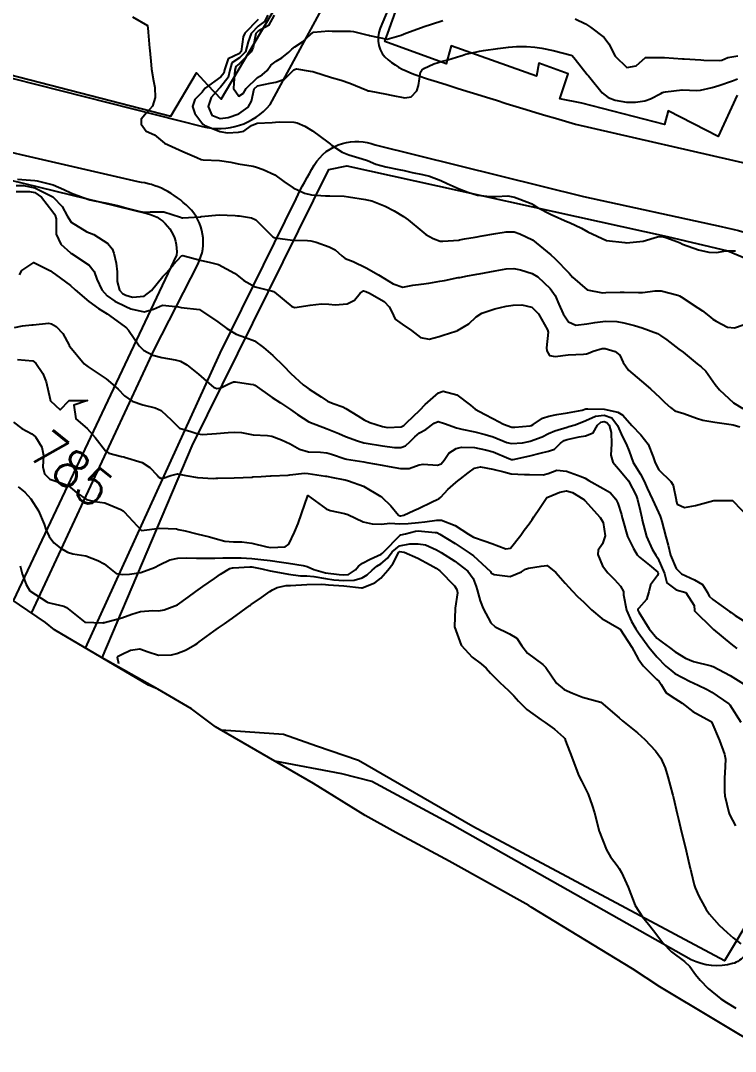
# Model space of a CAD drawing. Header units: metres. Extents: x 307586 to 320046, y 7427249 to 7434250.
# Drawn here: x 316864.5 to 316941.9, y 7432061.4 to 7432173.1 of the extents above; entities that cross this region are included whole.
import ezdxf
from ezdxf.enums import TextEntityAlignment as Align

# ---------------------------------------------------------------- set-up
doc = ezdxf.new("R2010")
doc.units = ezdxf.units.M
doc.header["$MEASUREMENT"] = 0
for name, color, linetype in [('Area', 45, 'Continuous'), ('Cotas', 45, 'Continuous'), ('Curvas de Nivel 1m', 11, 'Continuous'), ('Curvas de Nivel 5m', 15, 'Continuous'), ('Edificações', 30, 'Continuous'), ('Vias Primárias', 230, 'Continuous')]:
    doc.layers.add(name, color=color, linetype=linetype)
doc.styles.add('Style-STANDARD', font='STANDARD.shx')

msp = doc.modelspace()

# ---------------------------------------------------------------- linework, layer by layer
at = {"layer": 'Area'}
msp.add_polyline3d([(316945.45, 7432061.39, 787.62), (316933.74, 7432068.39, 788.11), (316930.81, 7432070.34, 789.37), (316919.82, 7432077.01, 794.16), (316919.57, 7432077.2, 793.69), (316910.91, 7432082, 788.7), (316905.15, 7432085.11, 788.61), (316901.81, 7432086.94, 788.56), (316896.23, 7432090.43, 788.7), (316890.65, 7432093.62, 788.67), (316885.62, 7432096.57, 799.94), (316883, 7432098.5, 793.46), (316879.37, 7432100.63, 793.47), (316878.35, 7432101.06, 793.49), (316868.17, 7432107.07, 786.83), (316867.17, 7432107.86, 786.81), (316861.5, 7432111.7, 789.19)], dxfattribs=at)
at = {"layer": 'Curvas de Nivel 1m', "flags": 128}
for points, elevation in [([(316891.27, 7432173.68), (316890.92, 7432173), (316890.23, 7432172.49), (316889.46, 7432171.7), (316889.15, 7432170.77), (316888.84, 7432169.71), (316888.19, 7432169.04), (316887.39, 7432168.51), (316887.14, 7432167.73), (316886.98, 7432166.91), (316886.15, 7432165.88), (316886, 7432165.74), (316885.15, 7432164.74), (316884.82, 7432163.76), (316885.19, 7432162.83), (316886.11, 7432162.49), (316886.96, 7432162.58), (316888.12, 7432162.98), (316889.14, 7432163.7), (316889.49, 7432164.34), (316889.81, 7432165.7), (316890.16, 7432166.03), (316891.54, 7432166.3), (316892.16, 7432166.42), (316893.08, 7432166.75), (316893.98, 7432167.65), (316894.08, 7432167.75), (316894.17, 7432167.8), (316894.38, 7432167.85), (316895.88, 7432167.62), (316896.12, 7432167.57), (316896.17, 7432167.56), (316896.25, 7432167.54), (316898.17, 7432166.93), (316899.21, 7432166.63), (316900.16, 7432166.3), (316901.99, 7432165.55), (316902.15, 7432165.49), (316902.24, 7432165.46), (316904.15, 7432165.13), (316904.65, 7432165.02), (316906.14, 7432164.72), (316906.8, 7432164.84), (316907.42, 7432165.49), (316907.6, 7432166.04), (316907.83, 7432167.48), (316907.95, 7432167.7), (316908.18, 7432167.89), (316909.26, 7432168.39), (316910.19, 7432168.7), (316910.79, 7432168.85), (316912.2, 7432169.26), (316912.33, 7432169.3), (316912.7, 7432169.43), (316913.91, 7432169.71), (316914.21, 7432169.76), (316914.63, 7432169.83), (316916.21, 7432170.06), (316917.36, 7432170.22), (316918.21, 7432170.28), (316919.3, 7432170.26), (316920.21, 7432170.19), (316920.96, 7432170.08), (316922.21, 7432169.83), (316924.15, 7432169.35), (316924.2, 7432169.33), (316924.23, 7432169.32), (316924.26, 7432169.29), (316924.57, 7432168.92), (316925.9, 7432167.26), (316926.02, 7432167.11), (316926.17, 7432166.91), (316927.51, 7432165.25), (316928.15, 7432164.75), (316928.92, 7432164.45), (316930.14, 7432164.25), (316931.11, 7432164.23), (316932.14, 7432164.38), (316932.74, 7432164.59), (316933.86, 7432165.17), (316934.04, 7432165.28), (316934.15, 7432165.33), (316934.36, 7432165.37), (316936.16, 7432165.6), (316937.76, 7432165.52), (316938.16, 7432165.53), (316939.42, 7432165.84), (316940.16, 7432166.04), (316941.64, 7432166.55), (316942.17, 7432166.77)], 776), ([(316876.62, 7432173.48), (316878.23, 7432172.57), (316878.3, 7432171.92), (316878.31, 7432171.84), (316878.46, 7432170.1), (316878.48, 7432169.84), (316878.63, 7432168.28), (316878.67, 7432167.83), (316878.88, 7432166.55), (316879.04, 7432165.83), (316879.06, 7432164.75), (316878.77, 7432163.83), (316878.12, 7432163.08), (316877.56, 7432162.4), (316877.55, 7432161.85), (316878.09, 7432161.09), (316878.98, 7432160.72), (316880.07, 7432159.81), (316882.06, 7432158.89), (316883.59, 7432158.24), (316884.06, 7432158.03), (316884.27, 7432157.99), (316886.05, 7432157.93), (316887.28, 7432157.73), (316888.05, 7432157.57), (316889.67, 7432157.31), (316890.05, 7432157.21), (316890.77, 7432156.95), (316892.04, 7432156.38), (316893.02, 7432155.66), (316894.02, 7432154.95), (316895.25, 7432154.39), (316896.01, 7432154.21), (316897.52, 7432154.09), (316898.01, 7432154.09), (316899.54, 7432154.05), (316900.01, 7432153.99), (316901.86, 7432153.7), (316902, 7432153.68), (316902.55, 7432153.54), (316904, 7432152.99), (316904.96, 7432152.48), (316905.99, 7432151.86), (316906.49, 7432151.49), (316907.97, 7432150.25), (316908.41, 7432149.91), (316909.18, 7432149.46), (316909.96, 7432149.18), (316910.24, 7432149.17), (316911.96, 7432149.31), (316912.06, 7432149.33), (316912.6, 7432149.42), (316913.75, 7432149.63), (316913.97, 7432149.66), (316914.27, 7432149.71), (316915.97, 7432150.03), (316917.12, 7432150.21), (316917.97, 7432150.2), (316918.6, 7432149.98), (316919.96, 7432149.33), (316921.94, 7432147.7), (316922.37, 7432147.31), (316923.92, 7432145.73), (316924.11, 7432145.49), (316924.28, 7432145.28), (316925.89, 7432143.92), (316927.54, 7432143.59), (316927.89, 7432143.61), (316929.45, 7432143.66), (316929.89, 7432143.66), (316931.46, 7432143.62), (316931.89, 7432143.64), (316933.24, 7432143.82), (316933.89, 7432143.82), (316935.71, 7432143.32), (316935.88, 7432143.25), (316936.07, 7432143.14), (316937.87, 7432141.95), (316938.38, 7432141.63), (316939.08, 7432141.1), (316939.51, 7432140.75), (316939.86, 7432140.51), (316941.08, 7432139.85), (316941.85, 7432139.8), (316942.79, 7432140.13)], 778), ([(316890.24, 7432173.19), (316888.77, 7432171.71), (316888.6, 7432171.33), (316888.39, 7432169.72), (316888.19, 7432169.52), (316886.99, 7432168.93), (316886.58, 7432167.74), (316886.51, 7432167.4), (316886.17, 7432166.99), (316884.5, 7432165.76), (316884.33, 7432165.59), (316884.15, 7432165.34), (316883.37, 7432164.55), (316883.13, 7432163.78), (316883.36, 7432163.02), (316884.11, 7432161.99), (316884.22, 7432161.88), (316884.39, 7432161.77), (316886.09, 7432161.07), (316886.9, 7432160.93), (316888.09, 7432160.98), (316888.69, 7432161.12), (316889.52, 7432161.7), (316890.11, 7432161.97), (316891.73, 7432162.05), (316892.11, 7432162.07), (316892.54, 7432162.1), (316894.11, 7432162.07), (316894.46, 7432162), (316895.27, 7432161.63), (316896.1, 7432161.13), (316897.77, 7432159.91), (316898.07, 7432159.68), (316898.12, 7432159.65), (316898.17, 7432159.6), (316899.32, 7432158.83), (316900.07, 7432158.55), (316901.49, 7432158.12), (316902.06, 7432157.91), (316902.98, 7432157.54), (316904.05, 7432157.23), (316905.49, 7432156.95), (316906.05, 7432156.83), (316906.91, 7432156.62), (316908.04, 7432156.42), (316908.8, 7432156.23), (316910.04, 7432155.74), (316910.71, 7432155.44), (316912.02, 7432154.87), (316912.95, 7432154.49), (316914.01, 7432154.17), (316915.38, 7432154.02), (316916.01, 7432154.04), (316917.29, 7432154.09), (316918.01, 7432153.97), (316919.64, 7432153.34), (316919.89, 7432153.22), (316920, 7432153.16), (316920.5, 7432152.83), (316921.99, 7432152.06), (316923.76, 7432151.29), (316923.98, 7432151.2), (316925.28, 7432150.58), (316925.97, 7432150.21), (316927.96, 7432149.24), (316929.96, 7432149.03), (316930.15, 7432149.02), (316931.96, 7432149.19), (316933.51, 7432149.64), (316933.97, 7432149.68), (316934.39, 7432149.59), (316935.59, 7432149.15), (316935.96, 7432148.99), (316936.23, 7432148.86), (316937.95, 7432148.24), (316939.07, 7432147.98), (316939.95, 7432147.97), (316940.89, 7432148.14), (316941.95, 7432148.12)], 777), ([(316864.15, 7432155.89), (316866.03, 7432155.76), (316866.28, 7432155.72), (316868.02, 7432155.28), (316869.18, 7432154.78), (316870.01, 7432154.39), (316871.28, 7432153.92), (316872, 7432153.67), (316872.32, 7432153.59), (316874, 7432153.25), (316875.14, 7432153.01), (316875.99, 7432152.77), (316877.43, 7432152.4), (316877.99, 7432152.33), (316878.52, 7432152.36), (316879.99, 7432152.36), (316881.81, 7432151.79), (316881.98, 7432151.72), (316882.07, 7432151.7), (316883.29, 7432151.78), (316883.93, 7432151.83), (316883.98, 7432151.83), (316884.05, 7432151.84), (316885.99, 7432152.03), (316887.75, 7432151.96), (316887.99, 7432151.94), (316888.19, 7432151.92), (316889.52, 7432151.7), (316889.98, 7432151.48), (316891.81, 7432149.67), (316891.95, 7432149.57), (316892.08, 7432149.54), (316893.95, 7432149.29), (316895.57, 7432149.25), (316895.95, 7432149.22), (316896.5, 7432149.07), (316897.94, 7432148.58), (316898.59, 7432148.24), (316899.31, 7432147.58), (316899.67, 7432147.31), (316899.93, 7432147.21), (316900.52, 7432146.97), (316901.92, 7432146.3), (316903.28, 7432145.54), (316903.91, 7432145.15), (316904.86, 7432144.56), (316905.89, 7432144.2), (316906.99, 7432144.4), (316907.9, 7432144.54), (316908.72, 7432144.65), (316909.9, 7432144.85), (316910.41, 7432144.94), (316911.91, 7432145.23), (316912.08, 7432145.26), (316912.91, 7432145.42), (316913.75, 7432145.58), (316913.91, 7432145.61), (316914.17, 7432145.66), (316915.92, 7432145.98), (316917.11, 7432146.18), (316917.92, 7432146.21), (316918.66, 7432146.09), (316919.92, 7432145.69), (316920.52, 7432145.32), (316921.89, 7432144.05), (316922.41, 7432143.3), (316922.82, 7432142.35), (316923.27, 7432141.3), (316923.85, 7432140.43), (316924.67, 7432140.1), (316925.85, 7432140.23), (316926.72, 7432140.38), (316927.86, 7432140.52), (316929.1, 7432140.47), (316929.85, 7432140.33), (316931, 7432140.05), (316931.85, 7432139.81), (316933.49, 7432139.17), (316933.84, 7432138.98), (316934.5, 7432138.5), (316935.82, 7432137.5), (316936.28, 7432137.14), (316937.8, 7432135.9), (316938.24, 7432135.56), (316938.74, 7432135.11), (316939.77, 7432133.67), (316940.24, 7432133.09), (316941.75, 7432131.65), (316942.75, 7432131.06)], 779), ([(316864.01, 7432154.55), (316865.44, 7432154.56), (316866.01, 7432154.45), (316866.74, 7432153.97), (316867.99, 7432152.35), (316868.14, 7432152.12), (316868.24, 7432151.96), (316868.33, 7432151.6), (316868.34, 7432149.95), (316868.84, 7432148.85), (316869.88, 7432147.93), (316869.91, 7432147.91), (316869.93, 7432147.9), (316870, 7432147.86), (316871.92, 7432146.59), (316872.44, 7432145.9), (316872.74, 7432145.07), (316873.27, 7432143.9), (316873.88, 7432143.26), (316874.69, 7432142.69), (316875.87, 7432142.09), (316876.43, 7432141.85), (316877.86, 7432141.53), (316878.89, 7432141.82), (316879.87, 7432142.25), (316881.59, 7432142.07), (316881.87, 7432142), (316883.86, 7432141.77), (316885.84, 7432140.46), (316886.85, 7432139.73), (316887.83, 7432139.1), (316888.85, 7432138.73), (316889.82, 7432138.37), (316890.82, 7432137.68), (316891.8, 7432136.78), (316892.96, 7432135.66), (316893.78, 7432134.86), (316895.11, 7432133.63), (316895.48, 7432133.35), (316895.76, 7432133.16), (316897.05, 7432132.31), (316897.75, 7432131.85), (316897.91, 7432131.76), (316898.35, 7432131.59), (316899.39, 7432131.23), (316899.74, 7432131.06), (316901.03, 7432130.25), (316901.73, 7432129.82), (316902.32, 7432129.54), (316903.72, 7432129.1), (316904.23, 7432129.01), (316905.72, 7432129.05), (316906.01, 7432129.2), (316906.31, 7432129.49), (316907.03, 7432130.19), (316907.74, 7432130.88), (316908.33, 7432131.47), (316909.76, 7432132.76), (316910.26, 7432132.94), (316911.75, 7432132.53), (316913.24, 7432131.42), (316913.74, 7432130.99), (316914.77, 7432130.43), (316915.73, 7432129.95), (316916.81, 7432129.37), (316917.72, 7432129.04), (316918.05, 7432129.02), (316919.72, 7432129.18), (316919.84, 7432129.21), (316920.04, 7432129.33), (316921.04, 7432130.01), (316921.73, 7432130.24), (316922.61, 7432130.42), (316923.74, 7432130.6), (316925.34, 7432130.86), (316925.74, 7432131), (316925.97, 7432131.03), (316927.74, 7432130.99), (316929.19, 7432130.67), (316929.73, 7432130.32), (316930.73, 7432129.2), (316931.71, 7432128.21), (316932.51, 7432127.18), (316933.03, 7432125.83), (316933.25, 7432125.17), (316933.66, 7432124.42), (316934.96, 7432123.15), (316935.22, 7432122.73), (316935.52, 7432121.14), (316935.53, 7432121.05), (316935.62, 7432120.67), (316936.42, 7432120.33), (316937.62, 7432120.55), (316939.62, 7432121.09), (316941.62, 7432121.07), (316943.6, 7432119.05)], 781), ([(316864.36, 7432145.55), (316864.62, 7432146), (316865.92, 7432146.89), (316867.72, 7432145.96), (316867.91, 7432145.82), (316868.27, 7432145.59), (316869.89, 7432144.37), (316870.39, 7432143.92), (316871.87, 7432142.64), (316872.94, 7432141.9), (316873.85, 7432141.3), (316875.72, 7432139.98), (316875.83, 7432139.91), (316875.9, 7432139.86), (316876.16, 7432139.53), (316877.35, 7432137.84), (316877.81, 7432137.39), (316878.81, 7432136.83), (316879.8, 7432136.57), (316881.25, 7432136.34), (316881.8, 7432136.19), (316882.51, 7432135.78), (316883.78, 7432134.78), (316884.93, 7432133.75), (316885.38, 7432133.37), (316885.76, 7432133.22), (316886.19, 7432133.3), (316887.06, 7432133.73), (316887.56, 7432133.93), (316887.77, 7432133.93), (316889.41, 7432133.7), (316889.72, 7432133.65), (316889.76, 7432133.63), (316889.88, 7432133.57), (316891.75, 7432132.26), (316892.64, 7432131.66), (316893.73, 7432130.93), (316894.5, 7432130.42), (316895.72, 7432129.62), (316897.71, 7432128.85), (316898.96, 7432128.33), (316899.7, 7432128.03), (316900.98, 7432127.56), (316901.69, 7432127.34), (316901.95, 7432127.29), (316903.69, 7432127.02), (316905.01, 7432126.83), (316905.69, 7432126.81), (316906.19, 7432126.99), (316906.7, 7432127.49), (316907.19, 7432127.99), (316907.71, 7432128.4), (316908.39, 7432128.79), (316909.31, 7432129.46), (316909.72, 7432129.65), (316910.42, 7432129.44), (316911.72, 7432128.97), (316912.31, 7432128.83), (316913.71, 7432128.53), (316914.84, 7432128.25), (316915.7, 7432127.99), (316917.18, 7432127.37), (316917.69, 7432127.25), (316918.88, 7432127.34), (316919.56, 7432127.46), (316919.7, 7432127.5), (316921.02, 7432128), (316921.71, 7432128.34), (316922.38, 7432128.64), (316923.72, 7432129.04), (316923.91, 7432129.09), (316924.57, 7432129.28), (316925.73, 7432129.76), (316926.77, 7432130.21), (316927.73, 7432130.32), (316928.56, 7432130.05), (316929.18, 7432129.22), (316929.7, 7432127.99), (316930.12, 7432127.21), (316930.45, 7432126.44), (316930.85, 7432125.2), (316931.65, 7432123.92), (316932.06, 7432123.19), (316932.4, 7432122.41), (316932.96, 7432121.18), (316933.61, 7432119.78), (316933.81, 7432119.37), (316933.88, 7432119.17), (316933.96, 7432118.8), (316934.41, 7432117.16), (316934.65, 7432116.24), (316934.93, 7432115.15), (316935.53, 7432113.71), (316936.12, 7432113.13), (316937.52, 7432112.49), (316938.38, 7432111.98), (316938.94, 7432111.1), (316939.12, 7432110.72), (316939.5, 7432110.37), (316941.32, 7432109.07), (316941.48, 7432108.95), (316941.91, 7432108.63), (316943.46, 7432107.66)], 782), ([(316863.83, 7432139.82), (316864.69, 7432140), (316865.71, 7432140.11), (316865.84, 7432140.12), (316867.51, 7432140.29), (316867.84, 7432140.24), (316868.35, 7432139.95), (316869.06, 7432139.17), (316869.73, 7432137.93), (316869.76, 7432137.87), (316869.81, 7432137.77), (316871.36, 7432135.91), (316871.79, 7432135.56), (316872.78, 7432134.9), (316873.77, 7432134.25), (316874.24, 7432133.88), (316875.04, 7432133.16), (316875.75, 7432132.44), (316876.57, 7432131.85), (316877.74, 7432131.45), (316879.05, 7432131.14), (316879.73, 7432130.83), (316880.83, 7432129.8), (316881.7, 7432128.94), (316882.93, 7432128.55), (316883.7, 7432128.32), (316884.18, 7432128.25), (316885.7, 7432128.35), (316886.99, 7432128.44), (316887.7, 7432128.49), (316888.43, 7432128.44), (316889.7, 7432128.21), (316891.24, 7432128.13), (316891.7, 7432128.06), (316892.76, 7432127.66), (316893.69, 7432127.21), (316894.71, 7432126.66), (316895.68, 7432126.37), (316896.97, 7432126.31), (316897.68, 7432126.24), (316898.17, 7432126.09), (316899.67, 7432125.6), (316899.81, 7432125.57), (316901.67, 7432125.26), (316902.02, 7432125.2), (316903.66, 7432124.9), (316904.41, 7432124.77), (316905.66, 7432124.56), (316906.59, 7432124.56), (316907.66, 7432124.94), (316908.12, 7432125.02), (316909.66, 7432124.91), (316910.07, 7432125.04), (316910.4, 7432125.44), (316910.88, 7432126.23), (316911.69, 7432126.73), (316912.26, 7432126.86), (316913.69, 7432126.81), (316914.88, 7432126.59), (316915.68, 7432126.35), (316917.41, 7432125.63), (316917.67, 7432125.54), (316917.86, 7432125.54), (316919.68, 7432125.93), (316920.79, 7432126.22), (316921.68, 7432126.42), (316922.35, 7432126.64), (316923.01, 7432127.3), (316923.4, 7432127.59), (316923.7, 7432127.69), (316925, 7432127.97), (316925.71, 7432128.09), (316926.54, 7432128.42), (316927, 7432129.25), (316927.38, 7432129.59), (316927.73, 7432129.64), (316928.03, 7432129.54), (316928.27, 7432129.23), (316928.48, 7432128.46), (316928.53, 7432127.23), (316928.44, 7432125.99), (316928.65, 7432125.23), (316929.66, 7432124.06), (316930.37, 7432123.2), (316931.21, 7432121.61), (316931.35, 7432121.19), (316931.61, 7432120.01), (316931.79, 7432119.19), (316931.85, 7432118.94), (316932.33, 7432117.18), (316932.92, 7432115.81), (316933.32, 7432115.17), (316933.55, 7432114.85), (316934.26, 7432113.16), (316934.53, 7432112.17), (316935.51, 7432111.41), (316936.56, 7432111.13), (316937.49, 7432109.72), (316937.52, 7432109.16), (316937.53, 7432109.12), (316939.45, 7432107.2), (316939.58, 7432107.09), (316941.44, 7432105.56), (316942.11, 7432105.06)], 783), ([(316864.14, 7432136.35), (316865.8, 7432136.2), (316866.14, 7432135.98), (316866.88, 7432134.86), (316867.27, 7432133.96), (316867.67, 7432132.03), (316867.69, 7432131.96), (316867.74, 7432131.89), (316868.76, 7432130.92), (316869.74, 7432131.93), (316871.74, 7432131.91), (316870.24, 7432131.43), (316870.47, 7432129.92), (316871.7, 7432128.88), (316872.57, 7432127.9), (316873.68, 7432126.47), (316874.03, 7432126.23), (316875.4, 7432125.86), (316875.67, 7432125.8), (316875.75, 7432125.78), (316877.66, 7432125.21), (316878.49, 7432124.66), (316879.29, 7432123.82), (316879.46, 7432123.63), (316879.64, 7432123.5), (316879.94, 7432123.51), (316880.78, 7432123.8), (316881.47, 7432123.97), (316881.65, 7432123.95), (316882.4, 7432123.78), (316883.64, 7432123.57), (316885.36, 7432123.47), (316885.64, 7432123.5), (316885.86, 7432123.51), (316887.64, 7432123.55), (316889.58, 7432123.63), (316889.64, 7432123.64), (316889.69, 7432123.64), (316890.56, 7432123.68), (316891.58, 7432123.74), (316891.64, 7432123.74), (316893.47, 7432123.83), (316893.65, 7432123.85), (316895.25, 7432124.03), (316895.65, 7432124), (316897.52, 7432123.73), (316897.64, 7432123.71), (316898.31, 7432123.59), (316899.43, 7432123.36), (316899.64, 7432123.31), (316900.01, 7432123.2), (316901.63, 7432122.62), (316903.53, 7432121.53), (316903.62, 7432121.46), (316904.61, 7432120.51), (316905.43, 7432119.5), (316905.6, 7432119.42), (316905.69, 7432119.42), (316906.02, 7432119.5), (316907.1, 7432120), (316907.61, 7432120.21), (316909.09, 7432120.93), (316909.62, 7432121.2), (316909.8, 7432121.27), (316910.04, 7432121.45), (316910.8, 7432122.27), (316911.64, 7432123.03), (316911.86, 7432123.21), (316912.15, 7432123.42), (316913, 7432124.07), (316913.66, 7432124.58), (316914.33, 7432124.73), (316915.66, 7432124.48), (316916.84, 7432124.18), (316917.65, 7432123.99), (316919.1, 7432123.89), (316919.65, 7432123.9), (316921.11, 7432123.86), (316921.65, 7432124), (316922.59, 7432124.37), (316923.66, 7432124.26), (316925.23, 7432123.68), (316925.65, 7432123.5), (316926.06, 7432123.26), (316927.63, 7432122.37), (316928.36, 7432121.96), (316929, 7432121.22), (316929.21, 7432120.8), (316929.61, 7432119.56), (316929.69, 7432119.21), (316929.71, 7432119.1), (316930.27, 7432117.2), (316930.89, 7432115.87), (316931.31, 7432115.19), (316931.55, 7432114.93), (316932.63, 7432114.08), (316933.53, 7432113.32), (316933.58, 7432113.17), (316933.52, 7432112.94), (316932.76, 7432111.93), (316932.57, 7432111.18), (316932.32, 7432110.35), (316931.49, 7432109.43), (316931.37, 7432109.31), (316931.38, 7432109.19), (316931.48, 7432108.99), (316932.59, 7432107.18), (316933.44, 7432106.17), (316934.02, 7432105.74), (316934.81, 7432105.15), (316935.43, 7432104.67), (316936.54, 7432104), (316937.41, 7432103.63), (316939.33, 7432103.16), (316939.4, 7432103.15), (316939.54, 7432103.09), (316941.39, 7432102.14), (316943.1, 7432101.05)], 784), ([(316864.21, 7432122.58), (316864.93, 7432121.99), (316865.61, 7432121.28), (316866.44, 7432119.97), (316867.03, 7432118.51), (316867.21, 7432117.96), (316867.57, 7432117.19), (316868.1, 7432116.49), (316868.76, 7432115.94), (316869.55, 7432115.48), (316870.14, 7432115.32), (316871.54, 7432115.08), (316872.85, 7432114.58), (316873.53, 7432114.21), (316873.95, 7432113.88), (316874.84, 7432113.19), (316875.51, 7432113.05), (316876.27, 7432113.1), (316877.52, 7432113.3), (316878.98, 7432113.82), (316879.53, 7432114.13), (316880.66, 7432114.67), (316881.54, 7432114.84), (316882.44, 7432114.88), (316883.54, 7432114.84), (316884.47, 7432114.83), (316885.54, 7432114.85), (316886.41, 7432114.86), (316887.54, 7432114.86), (316888.39, 7432114.86), (316889.54, 7432114.8), (316890.52, 7432114.7), (316891.54, 7432114.58), (316892.77, 7432114.42), (316893.53, 7432114.31), (316895.1, 7432114.05), (316895.53, 7432113.93), (316896.26, 7432113.61), (316897.52, 7432113.25), (316899.01, 7432113.07), (316899.52, 7432113.03), (316900.01, 7432113.07), (316900.76, 7432113.56), (316901.11, 7432113.98), (316901.53, 7432114.28), (316902.35, 7432114.73), (316903.55, 7432115.26), (316903.7, 7432115.37), (316903.83, 7432115.53), (316905.57, 7432117.29), (316905.7, 7432117.37), (316906.19, 7432117.49), (316907.29, 7432117.77), (316907.58, 7432117.79), (316909.4, 7432117.63), (316909.58, 7432117.6), (316909.92, 7432117.45), (316911.56, 7432116.41), (316913.11, 7432115.41), (316913.55, 7432115.08), (316915.42, 7432113.38), (316915.46, 7432113.32), (316915.52, 7432113.22), (316915.82, 7432113.08), (316917.52, 7432112.84), (316918.76, 7432113.34), (316919.21, 7432113.65), (316919.53, 7432113.76), (316920.89, 7432113.96), (316921.53, 7432114.04), (316922.5, 7432113.3), (316923.51, 7432112.13), (316923.91, 7432111.69), (316924.25, 7432111.28), (316924.88, 7432110.65), (316925.49, 7432110.12), (316926.36, 7432109.25), (316927.47, 7432108.3), (316929.34, 7432107.21), (316929.42, 7432107.18), (316929.45, 7432107.15), (316930.71, 7432105.2), (316931.41, 7432103.94), (316931.94, 7432103.18), (316933.39, 7432101.73), (316933.68, 7432101.46), (316933.91, 7432101.16), (316934.46, 7432100.24), (316935.37, 7432099.64), (316936.18, 7432099.13), (316937.35, 7432098.22), (316939.26, 7432097.16), (316939.33, 7432097.12), (316939.36, 7432097.09), (316939.4, 7432097.02), (316940.23, 7432095.08), (316940.78, 7432093.59), (316940.88, 7432093.07), (316940.8, 7432091.54), (316940.78, 7432091.07), (316940.76, 7432089.57), (316940.81, 7432089.07), (316941.22, 7432087.28), (316941.31, 7432087.07), (316941.97, 7432085.83)], 786), ([(316864.42, 7432114), (316864.67, 7432113.15), (316865.08, 7432111.98), (316865.49, 7432111.29), (316867.34, 7432110.09), (316867.47, 7432110.04), (316867.76, 7432109.96), (316869.17, 7432109.63), (316869.47, 7432109.49), (316871.45, 7432107.91), (316873.4, 7432107.83), (316873.45, 7432107.84), (316873.48, 7432107.85), (316873.59, 7432107.88), (316875.06, 7432108.26), (316875.46, 7432108.37), (316876.54, 7432108.77), (316877.47, 7432109.07), (316878.82, 7432109.17), (316879.47, 7432109.14), (316880.04, 7432109.23), (316881.47, 7432109.79), (316882.64, 7432110.62), (316883.49, 7432111.23), (316884.23, 7432111.76), (316885.51, 7432112.65), (316886.14, 7432113.11), (316887.14, 7432113.72), (316887.45, 7432113.79), (316887.52, 7432113.8), (316889.33, 7432113.89), (316889.53, 7432113.88), (316890.62, 7432113.68), (316891.52, 7432113.48), (316891.75, 7432113.44), (316893.52, 7432113.1), (316894.8, 7432112.91), (316895.52, 7432112.91), (316896.27, 7432112.86), (316897.51, 7432112.62), (316898.43, 7432112.5), (316899.51, 7432112.43), (316900.62, 7432112.45), (316901.51, 7432112.72), (316902.03, 7432113.03), (316902.6, 7432113.54), (316903.1, 7432113.96), (316903.53, 7432114.22), (316904.25, 7432114.82), (316904.75, 7432115.51), (316905.56, 7432116.17), (316906.67, 7432116.38), (316907.56, 7432116.4), (316908.38, 7432116.29), (316909.56, 7432115.73), (316910.05, 7432115.45), (316911.54, 7432114.5), (316912.94, 7432113.42), (316913.52, 7432112.63), (316913.86, 7432111.75), (316913.96, 7432111.4), (316914.3, 7432110.21), (316914.62, 7432109.39), (316915.46, 7432107.83), (316915.9, 7432107.38), (316917.45, 7432106.65), (316918.26, 7432106.17), (316918.81, 7432105.34), (316919.42, 7432104.53), (316921.09, 7432103.31), (316921.4, 7432103), (316922.56, 7432101.3), (316923.38, 7432100.61), (316924.29, 7432100.19), (316925.37, 7432099.78), (316927.36, 7432099.24), (316929.34, 7432097.53), (316929.72, 7432097.21), (316931.32, 7432095.91), (316932.13, 7432095.18), (316933.29, 7432093.95), (316933.86, 7432093.15), (316934.32, 7432092.1), (316934.61, 7432091.15), (316935.14, 7432089.25), (316935.17, 7432089.14), (316935.24, 7432088.85), (316935.64, 7432087.14), (316935.77, 7432086.57), (316936.12, 7432085.13), (316936.42, 7432083.88), (316936.6, 7432083.13), (316937.05, 7432081.21), (316937.07, 7432081.12), (316937.14, 7432080.83), (316937.46, 7432079.45), (316937.58, 7432079.11), (316937.99, 7432078.22), (316938.59, 7432077.1), (316938.78, 7432076.78), (316939.09, 7432076.3), (316940.18, 7432075.08), (316941.06, 7432074.27), (316941.7, 7432073.7), (316942.54, 7432073.05)], 787), ([(316875.12, 7432103.39), (316875, 7432104.07), (316875.07, 7432104.2), (316875.41, 7432104.39), (316876.41, 7432104.86), (316877.42, 7432105.01), (316878.29, 7432104.7), (316879.41, 7432104.31), (316880.85, 7432104.36), (316881.41, 7432104.49), (316882.34, 7432104.86), (316883.43, 7432105.48), (316883.6, 7432105.59), (316883.83, 7432105.76), (316885.44, 7432106.92), (316885.92, 7432107.27), (316886.57, 7432107.73), (316887.09, 7432108.09), (316887.46, 7432108.35), (316889.32, 7432109.69), (316889.41, 7432109.76), (316889.47, 7432109.8), (316890.59, 7432110.58), (316891.5, 7432111.21), (316891.77, 7432111.4), (316892.3, 7432111.66), (316893.27, 7432111.89), (316893.51, 7432111.87), (316893.72, 7432111.86), (316895.51, 7432111.99), (316897.09, 7432112.02), (316897.51, 7432111.97), (316897.84, 7432111.93), (316899.51, 7432111.83), (316901.43, 7432111.63), (316901.5, 7432111.63), (316902.88, 7432112.16), (316903.51, 7432112.68), (316904.28, 7432113.52), (316904.84, 7432114.21), (316905.47, 7432115.5), (316905.55, 7432115.57), (316906.05, 7432115.49), (316907.54, 7432114.83), (316908.88, 7432114.11), (316909.53, 7432113.74), (316909.93, 7432113.45), (316911.51, 7432111.83), (316911.76, 7432111.43), (316911.84, 7432111.09), (316911.59, 7432109.43), (316911.58, 7432109.33), (316911.5, 7432107.43), (316911.5, 7432107.38), (316912.23, 7432105.42), (316913.41, 7432104.1), (316914.38, 7432103.4), (316914.92, 7432102.91), (316915.39, 7432102.37), (316916.41, 7432101.37), (316917.37, 7432100.5), (316917.93, 7432099.91), (316918.43, 7432099.34), (316919.35, 7432098.44), (316920.91, 7432097.31), (316921.33, 7432097.04), (316922.34, 7432096.31), (316923.31, 7432095.45), (316923.4, 7432095.36), (316923.46, 7432095.28), (316923.54, 7432095.05), (316924.22, 7432093.27), (316924.81, 7432091.72), (316924.98, 7432091.26), (316925.26, 7432090.7), (316925.98, 7432089.25), (316926.42, 7432088.05), (316926.66, 7432087.25), (316927.19, 7432085.24), (316927.98, 7432083.23), (316928.41, 7432082.48), (316929.15, 7432081.52), (316929.35, 7432081.21), (316929.59, 7432080.76), (316930.31, 7432079.2), (316931.09, 7432077.19), (316931.88, 7432075.98), (316932.52, 7432075.17), (316933.06, 7432074.5), (316934.1, 7432073.15), (316935.03, 7432072.19), (316936.43, 7432071.13), (316937.02, 7432070.59), (316937.64, 7432069.74), (316938.12, 7432069.1), (316938.99, 7432068.22), (316940.35, 7432067.08), (316940.97, 7432066.68), (316941.99, 7432066.08)], 788)]:
    msp.add_lwpolyline(points, dxfattribs=dict(at, elevation=elevation))
at = {"layer": 'Curvas de Nivel 5m', "flags": 128}
for points, elevation in [([(316891.96, 7432173.67), (316891.34, 7432172.57), (316890.23, 7432171.94), (316889.99, 7432171.69), (316889.68, 7432170.22), (316889.46, 7432169.7), (316888.18, 7432168.41), (316887.8, 7432168.1), (316887.69, 7432167.72), (316887.6, 7432166.29), (316887.57, 7432165.73), (316888.14, 7432164.9), (316888.64, 7432165.22), (316888.94, 7432165.71), (316890.17, 7432166.91), (316890.65, 7432167.2), (316891.19, 7432167.68), (316891.61, 7432168.25), (316892.18, 7432168.69), (316892.79, 7432169.06), (316893.54, 7432169.66), (316893.87, 7432169.98), (316894.2, 7432170.25), (316895.05, 7432170.8), (316895.92, 7432171.62), (316896.22, 7432171.82), (316897.87, 7432171.96), (316898.23, 7432171.95), (316899.87, 7432171.94), (316900.23, 7432171.94), (316900.55, 7432171.9), (316902, 7432171.55), (316902.18, 7432171.5), (316902.22, 7432171.49), (316902.31, 7432171.46), (316904.22, 7432171.09), (316905.73, 7432171.51), (316906.23, 7432171.71), (316907.52, 7432172.2), (316908.23, 7432172.45), (316909.02, 7432172.69), (316910.24, 7432173.09)], 775), ([(316924.59, 7432173.28), (316925.69, 7432172.72), (316926.23, 7432172.39), (316927.72, 7432171.25), (316928.22, 7432170.56), (316928.9, 7432169.23), (316930.18, 7432168.01), (316931.2, 7432168.19), (316932.2, 7432169.07), (316932.29, 7432169.1), (316934.2, 7432169.1), (316934.27, 7432169.1), (316936.2, 7432168.95), (316936.4, 7432168.93), (316938.2, 7432168.82), (316938.51, 7432168.8), (316940.2, 7432168.75), (316940.48, 7432168.81), (316941.14, 7432169.09), (316942.2, 7432169.28)], 775), ([(316864.02, 7432155.23), (316864.8, 7432155.22), (316866.02, 7432154.98), (316867.97, 7432153.99), (316868, 7432153.97), (316868.03, 7432153.96), (316869, 7432152.95), (316869.54, 7432151.94), (316869.97, 7432151.24), (316871.66, 7432150.21), (316871.96, 7432150.1), (316872.42, 7432149.91), (316873.94, 7432148.92), (316874.41, 7432148.35), (316874.59, 7432147.88), (316874.85, 7432146.81), (316874.94, 7432145.87), (316874.96, 7432144.81), (316875.19, 7432143.87), (316875.52, 7432143.51), (316875.88, 7432143.33), (316876.62, 7432143.11), (316877.88, 7432143.22), (316878.67, 7432143.83), (316879.91, 7432145.36), (316880.13, 7432145.59), (316880.36, 7432145.81), (316881.05, 7432146.67), (316881.93, 7432147.59), (316882.08, 7432147.64), (316883.93, 7432147.14), (316885.06, 7432146.89), (316885.92, 7432146.64), (316887.67, 7432145.72), (316887.91, 7432145.55), (316888.68, 7432144.93), (316889.89, 7432144.23), (316891.79, 7432143.76), (316891.88, 7432143.74), (316892, 7432143.67), (316893.87, 7432142.11), (316894.22, 7432142), (316895.87, 7432142.24), (316897.09, 7432142.39), (316897.87, 7432142.37), (316898.57, 7432142.29), (316899.87, 7432142.39), (316900.66, 7432142.78), (316901.28, 7432143.56), (316901.64, 7432143.8), (316901.89, 7432143.73), (316902.29, 7432143.55), (316903.87, 7432142.66), (316904.43, 7432142.08), (316904.71, 7432141.52), (316905.08, 7432140.73), (316905.85, 7432140.18), (316906.86, 7432139.49), (316907.83, 7432138.73), (316908.75, 7432138.55), (316909.83, 7432138.85), (316910.29, 7432139), (316911.64, 7432139.43), (316911.79, 7432139.48), (316911.84, 7432139.51), (316913.06, 7432140.21), (316913.86, 7432140.97), (316914.48, 7432141.4), (316915.87, 7432141.87), (316917.09, 7432142.15), (316917.87, 7432142.25), (316918.81, 7432142.29), (316919.87, 7432142.04), (316920.62, 7432141.32), (316921.58, 7432139.58), (316921.64, 7432139.31), (316921.49, 7432137.64), (316921.5, 7432137.31), (316921.81, 7432136.79), (316922.41, 7432136.7), (316923.81, 7432136.85), (316925.49, 7432136.95), (316925.81, 7432136.99), (316926.02, 7432137.05), (316926.53, 7432137.25), (316927.5, 7432137.56), (316927.82, 7432137.56), (316928.92, 7432137.22), (316929.42, 7432136.83), (316929.8, 7432136.03), (316930.37, 7432135.2), (316931.78, 7432134), (316932.73, 7432133.18), (316933.75, 7432132.24), (316934.3, 7432131.72), (316934.91, 7432131.15), (316935.4, 7432130.8), (316935.74, 7432130.69), (316936.35, 7432130.52), (316937.73, 7432130.01), (316938.42, 7432129.8), (316939.73, 7432129.57), (316941.48, 7432129.31), (316941.72, 7432129.27), (316942.43, 7432129.06)], 780), ([(316863.71, 7432129.58), (316864.6, 7432128.9), (316865.7, 7432128.29), (316866.11, 7432127.98), (316866.78, 7432126.87), (316866.98, 7432125.97), (316866.89, 7432124.73), (316867.08, 7432123.97), (316867.64, 7432123.38), (316868.75, 7432123.05), (316869.63, 7432122.7), (316870.58, 7432121.92), (316871.61, 7432121.21), (316872.52, 7432120.99), (316873.61, 7432120.82), (316875.34, 7432120.12), (316875.59, 7432119.97), (316875.72, 7432119.86), (316877.57, 7432117.84), (316879.58, 7432118.07), (316881.37, 7432118), (316881.57, 7432117.96), (316882.3, 7432117.78), (316883.57, 7432117.47), (316884.95, 7432117.13), (316885.57, 7432116.95), (316886.61, 7432116.68), (316887.56, 7432116.59), (316888.47, 7432116.61), (316889.56, 7432116.47), (316891.18, 7432116.05), (316891.56, 7432115.99), (316893.15, 7432116.06), (316893.56, 7432116.34), (316894.15, 7432117.64), (316894.55, 7432118.6), (316894.93, 7432119.63), (316895.62, 7432121.62), (316897.61, 7432120.18), (316898.02, 7432120), (316899.6, 7432119.68), (316899.95, 7432119.57), (316901.59, 7432118.78), (316902.59, 7432118.54), (316903.59, 7432118.53), (316904.49, 7432118.62), (316905.59, 7432118.55), (316906.5, 7432118.58), (316907.59, 7432118.7), (316908.29, 7432118.77), (316909.6, 7432118.97), (316910.08, 7432118.96), (316911.59, 7432118.39), (316913.01, 7432117.42), (316913.57, 7432117.1), (316914.84, 7432116.67), (316915.56, 7432116.41), (316917.07, 7432115.86), (316917.56, 7432115.93), (316918.71, 7432117.34), (316919.06, 7432117.86), (316919.59, 7432118.55), (316919.92, 7432119.01), (316920.12, 7432119.32), (316920.72, 7432120.21), (316921.43, 7432121.31), (316921.52, 7432121.41), (316921.62, 7432121.46), (316922.92, 7432122), (316923.63, 7432122.13), (316924.29, 7432121.94), (316925.43, 7432121.26), (316925.54, 7432121.18), (316925.62, 7432121.1), (316927.29, 7432119.24), (316927.6, 7432118.71), (316927.85, 7432117.24), (316927.56, 7432116.38), (316927.09, 7432115.71), (316927.03, 7432115.25), (316927.53, 7432114), (316928.14, 7432113.23), (316928.83, 7432112.54), (316929.51, 7432111.8), (316929.82, 7432111.21), (316929.83, 7432110.88), (316930.13, 7432109.2), (316930.69, 7432107.97), (316931.15, 7432107.19), (316931.45, 7432106.74), (316932.57, 7432105.18), (316933.42, 7432104.13), (316934.41, 7432103.15), (316934.94, 7432102.69), (316935.4, 7432102.35), (316937.04, 7432101.47), (316937.38, 7432101.31), (316937.52, 7432101.26), (316937.84, 7432101.11), (316938.88, 7432100.59), (316939.38, 7432100.31), (316941.22, 7432099.07), (316941.36, 7432098.93), (316942.52, 7432097.06)], 785)]:
    msp.add_lwpolyline(points, dxfattribs=dict(at, elevation=elevation))
at = {"layer": 'Edificações'}
msp.add_lwpolyline([(316840.76, 7432181.99), (316840.57, 7432178.49), (316841.14, 7432175.23), (316843.52, 7432172.32), (316880.77, 7432162.74), (316883.53, 7432167.44), (316884.72, 7432166.13), (316886.22, 7432164.56), (316904.44, 7432195.3), (316901.83, 7432197.01), (316902.83, 7432198.41), (316903.71, 7432201.46), (316898.67, 7432204.55), (316898.1, 7432202.72), (316886.82, 7432209.27), (316885.99, 7432207.35), (316885.29, 7432207.6), (316883.45, 7432204.13), (316882.13, 7432205.01), (316877.46, 7432196.52), (316852.62, 7432208.88)], close=True, dxfattribs=at)
msp.add_lwpolyline([(316942.15, 7432164.99), (316940.08, 7432160.53), (316934.65, 7432163.31), (316934.27, 7432161.82), (316925.29, 7432164.15), (316922.91, 7432164.6), (316923.82, 7432167.31), (316920.65, 7432168.48), (316920.39, 7432167.05), (316911.13, 7432170.35), (316910.61, 7432168.41), (316903.94, 7432170.81), (316907.44, 7432180.51), (316909.19, 7432179.99), (316910.48, 7432184.42), (316912.1, 7432183.84), (316913.65, 7432188.82), (316913.65, 7432188.82), (316922.01, 7432207.76), (316990.28, 7432196.86, -0.105356)], format="xyb", dxfattribs=at)
at = {"layer": 'Edificações', "elevation": 788.27}
msp.add_lwpolyline([(316863.68, 7432110.22), (316861.5, 7432111.7), (316857.43, 7432113.96), (316849.43, 7432118.21), (316844.93, 7432121.35), (316841.85, 7432123.06), (316834.79, 7432126.98), (316825.42, 7432133.13), (316814.36, 7432139.49), (316825.44, 7432162.54), (316827.04, 7432163.52), (316828.64, 7432163.65), (316858.23, 7432157.07), (316878.19, 7432152.2, -0.375341), (316881.38, 7432147.65)], format="xyb", close=True, dxfattribs=at)
at = {"layer": 'Edificações', "elevation": 789.03}
msp.add_lwpolyline([(316886.23, 7432096.21), (316885.62, 7432096.57), (316883, 7432098.5), (316879.37, 7432100.63), (316873.32, 7432104.03), (316883.08, 7432127.02), (316897.89, 7432156.94), (316899.82, 7432157.33), (316934.54, 7432149.7), (316941.13, 7432148.12), (316949.64, 7432144.55), (316958.65, 7432136.02), (316965.04, 7432130.52), (316966.49, 7432126.17), (316966.68, 7432124.72), (316954.01, 7432099.2), (316943.94, 7432076.51), (316940.75, 7432071.2), (316913.51, 7432085.75), (316901.1, 7432092.92), (316896.54, 7432094.47), (316892.99, 7432095.72), (316886.23, 7432096.21)], dxfattribs=at)
at = {"layer": 'Vias Primárias'}
for points in [[(316849.79, 7432205.63), (316841.6, 7432188.71), (316836.76, 7432177.37, 0.279583), (316837.15, 7432174.67, 0.149077), (316839.58, 7432173.05, 0.010106), (316845.69, 7432171.35), (316884.18, 7432161.61, 0.288001), (316891.52, 7432163.99), (316900.38, 7432180.35), (316906.83, 7432193.35), (316912.74, 7432206.46, 0.265964), (316912.3, 7432210.93, 0.104396), (316909.82, 7432213.22), (316905.89, 7432213.86), (316888.82, 7432216.77), (316866.19, 7432220.44, 0.019417), (316861.73, 7432220.99, 0.225557), (316855.64, 7432218.69), (316853.21, 7432213.18)], [(316849.79, 7432205.63), (316841.6, 7432188.71), (316836.76, 7432177.37, 0.279583), (316837.15, 7432174.67, 0.149077), (316839.58, 7432173.05, 0.010106), (316845.69, 7432171.35), (316884.18, 7432161.61, 0.288001), (316891.52, 7432163.99), (316900.38, 7432180.35), (316906.83, 7432193.35), (316912.74, 7432206.46, 0.265964), (316912.3, 7432210.93, 0.104396), (316909.82, 7432213.22), (316905.89, 7432213.86), (316888.82, 7432216.77), (316866.19, 7432220.44, 0.019417), (316861.73, 7432220.99, 0.225557), (316855.64, 7432218.69), (316853.21, 7432213.18)], [(316924.61, 7432161.86), (316943.52, 7432157.53, -0.055868), (316951.35, 7432154.79, -0.071343), (316960.64, 7432148.56, -0.022908), (316967.12, 7432142.16, 0.120628), (316970.54, 7432139.9, 0.16347), (316974.39, 7432139.82, 0.233824), (316977.17, 7432142.48), (316983.29, 7432154.99), (316988.66, 7432165.95), (316995.91, 7432180.61), (317000.33, 7432190.23, 0.305106), (316999.2, 7432197.2, 0.106243), (316997.08, 7432198.66), (316968.52, 7432203.08), (316942.39, 7432207.06), (316924.34, 7432210.03, 0.13525), (316922.14, 7432209.79, 0.161814), (316919.68, 7432207.73), (316914.77, 7432196.32), (316905.58, 7432177.37), (316903.44, 7432172.26, 0.337633), (316904.33, 7432168.82, 0.089178), (316907.52, 7432167.13, 0.005758)], [(316924.61, 7432161.86), (316943.52, 7432157.53, -0.055868), (316951.35, 7432154.79, -0.071343), (316960.64, 7432148.56, -0.022908), (316967.12, 7432142.16, 0.120628), (316970.54, 7432139.9, 0.16347), (316974.39, 7432139.82, 0.233824), (316977.17, 7432142.48), (316983.29, 7432154.99), (316988.66, 7432165.95), (316995.91, 7432180.61), (317000.33, 7432190.23, 0.305106), (316999.2, 7432197.2, 0.106243), (316997.08, 7432198.66), (316968.52, 7432203.08), (316942.39, 7432207.06), (316924.34, 7432210.03, 0.13525), (316922.14, 7432209.79, 0.161814), (316919.68, 7432207.73), (316914.77, 7432196.32), (316905.58, 7432177.37), (316903.44, 7432172.26, 0.337633), (316904.33, 7432168.82, 0.089178), (316907.52, 7432167.13, 0.005758)]]:
    msp.add_lwpolyline(points, format="xyb", close=True, dxfattribs=at)
for points, elevation in [([(316865.67, 7432108.88), (316879.01, 7432137.5), (316883.71, 7432146.74, 0.327088), (316882.72, 7432152.84, 0.075639), (316880.08, 7432154.75, 0.095544), (316877.21, 7432155.6), (316851.21, 7432161.62), (316831.8, 7432166.23, 0.034077), (316828.58, 7432166.76, 0.170314), (316826.4, 7432166.23, 0.127586), (316823.68, 7432163.24), (316817.77, 7432150.58), (316813.02, 7432140.28)], 787.44), ([(316865.67, 7432108.88), (316879.01, 7432137.5), (316883.71, 7432146.74, 0.327088), (316882.72, 7432152.84, 0.075639), (316880.08, 7432154.75, 0.095544), (316877.21, 7432155.6), (316851.21, 7432161.62), (316831.8, 7432166.23, 0.034077), (316828.58, 7432166.76, 0.170314), (316826.4, 7432166.23, 0.127586), (316823.68, 7432163.24), (316817.77, 7432150.58), (316813.02, 7432140.28)], 787.44), ([(316871.53, 7432105.08), (316886.11, 7432137.04), (316894.33, 7432153.78, -0.0201), (316896.31, 7432157.43, -0.1933), (316899.37, 7432159.76, -0.153317), (316902.9, 7432159.64), (316925.5, 7432154.02), (316940.39, 7432150.78, -0.049), (316950.22, 7432147.6, -0.064958), (316952.32, 7432146.35, -0.026066), (316958.37, 7432141.02), (316966.85, 7432132.42, -0.024768), (316968.82, 7432130.21, -0.229411), (316969.6, 7432126.86, -0.089744), (316967.93, 7432122.91), (316956.04, 7432097.65), (316946.09, 7432077.31, -0.032356), (316942.97, 7432071.86, -0.180992), (316941.65, 7432070.9, -0.183564), (316937.15, 7432071.32), (316911.25, 7432085.94), (316902.54, 7432090.64), (316899.31, 7432091.48), (316892.03, 7432092.83)], 789.03), ([(316871.53, 7432105.08), (316886.11, 7432137.04), (316894.33, 7432153.78, -0.0201), (316896.31, 7432157.43, -0.1933), (316899.37, 7432159.76, -0.153317), (316902.9, 7432159.64), (316925.5, 7432154.02), (316940.39, 7432150.78, -0.049), (316950.22, 7432147.6, -0.064958), (316952.32, 7432146.35, -0.026066), (316958.37, 7432141.02), (316966.85, 7432132.42, -0.024768), (316968.82, 7432130.21, -0.229411), (316969.6, 7432126.86, -0.089744), (316967.93, 7432122.91), (316956.04, 7432097.65), (316946.09, 7432077.31, -0.032356), (316942.97, 7432071.86, -0.180992), (316941.65, 7432070.9, -0.183564), (316937.15, 7432071.32), (316911.25, 7432085.94), (316902.54, 7432090.64), (316899.31, 7432091.48), (316892.03, 7432092.83)], 789.03)]:
    msp.add_lwpolyline(points, format="xyb", dxfattribs=dict(at, elevation=elevation))

# ---------------------------------------------------------------- texts
at = {"layer": 'Cotas', "style": 'Style-STANDARD'}
msp.add_text('785', height=4, rotation=320.9439, dxfattribs=at).set_placement((316870, 7432124.51, 785), align=Align.MIDDLE_CENTER)

doc.saveas('drawing.dxf')
